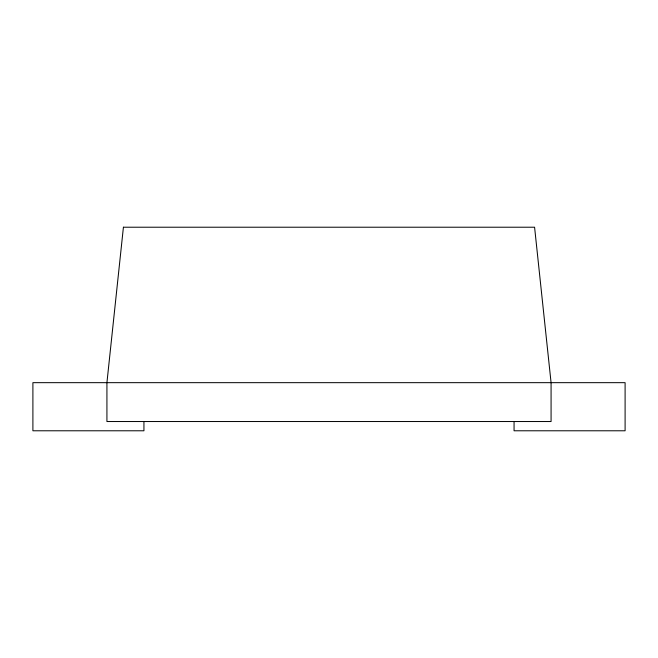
<?xml version="1.0" encoding="UTF-8"?>
<svg xmlns="http://www.w3.org/2000/svg" width="658" height="658" viewBox="0 0 658 658"><rect width="100%" height="100%" fill="white"/><g stroke="black" fill="none" stroke-linecap="round" stroke-linejoin="round"><path stroke-width="0.99" d="M514.062 421.531L514.062 430.784L625.1 430.784L625.1 382.668L32.9 382.668L32.9 430.784L143.938 430.784L143.938 421.531M123.416 227.216L106.925 382.668L106.925 421.531L551.075 421.531L551.075 382.668L534.584 227.216L123.416 227.216"/></g></svg>
